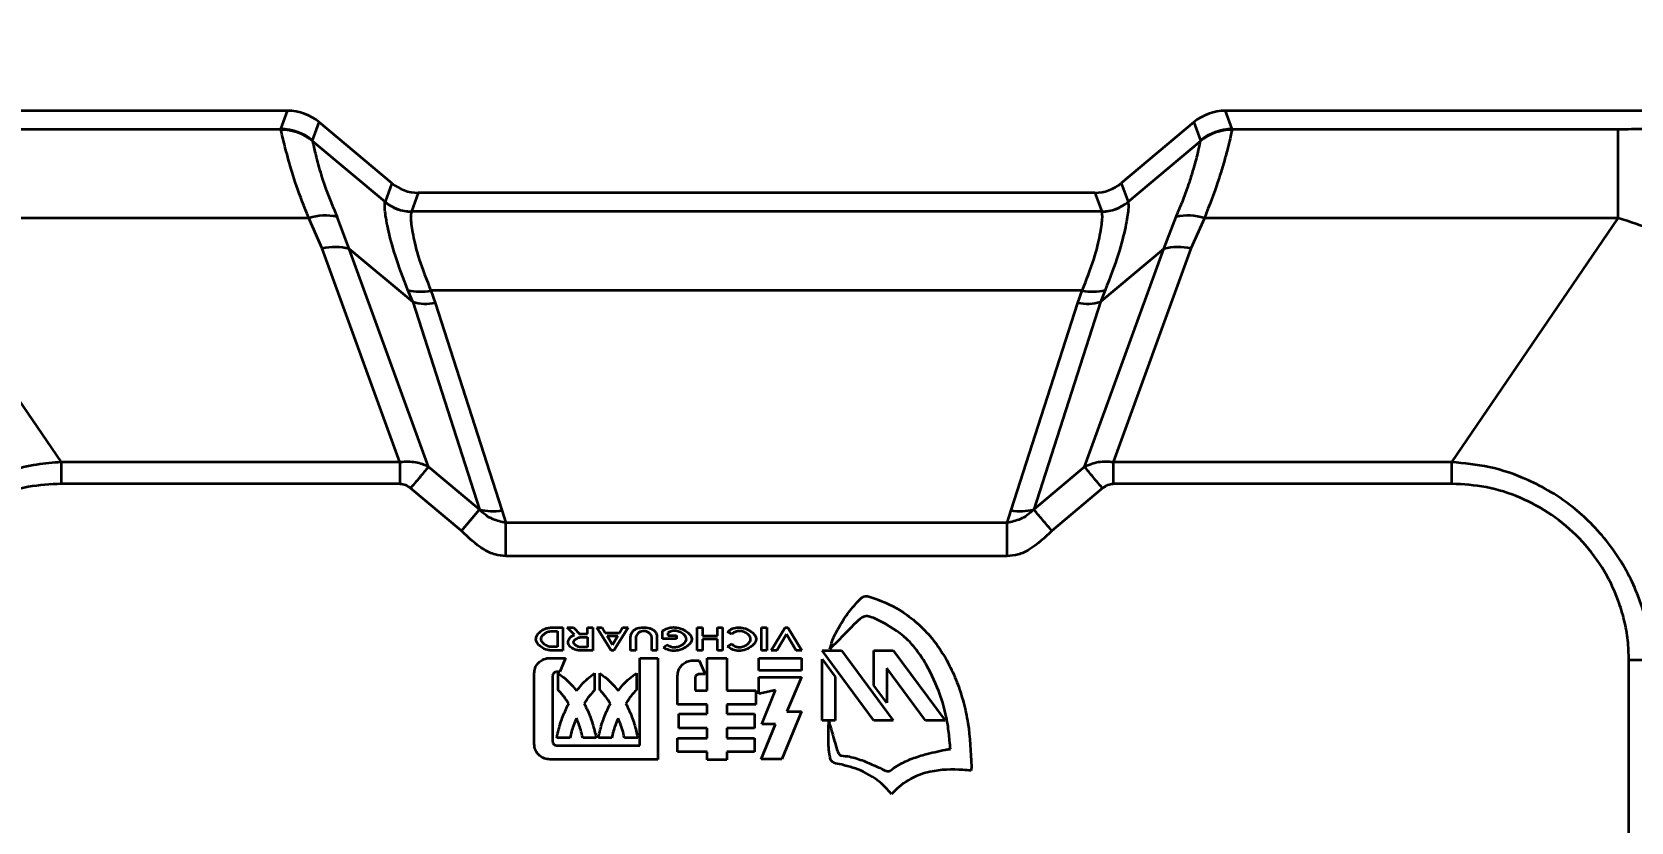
# Model space of a CAD drawing. Header units: millimetres. Extents: x 0 to 420, y 0 to 297.
# Drawn here: x 331.437 to 332.411, y 175.1 to 175.582 of the extents above; entities that cross this region are included whole.
import ezdxf

# ---------------------------------------------------------------- set-up
doc = ezdxf.new("R2010")
doc.units = ezdxf.units.MM
doc.layers.add('尺寸线层', color=150, linetype='Continuous')
doc.styles.add('SLDTEXTSTYLE2', font='TXT', dxfattribs={"width": 0.7})
doc.dimstyles.new('SLDDIMSTYLE0', dxfattribs={"dimtxt": 3.5, "dimasz": 3.302, "dimexe": 0, "dimexo": 0.0625, "dimgap": 0.875, "dimtad": 1, "dimdec": 1, "dimlfac": 100, "dimrnd": 1e-09, "dimzin": 12, "dimdsep": 46, "dimtxsty": 'SLDTEXTSTYLE2', "dimsah": 1, "dimcen": 0.09, "dimadec": 0, "dimazin": 3, "dimtfac": 1, "dimtdec": 3, "dimtofl": 0, "dimtmove": 0, "dimatfit": 3, "dimfxl": 0, "dimfrac": 2, "dimtolj": 1, "dimtzin": 12, "dimarcsym": 0})

# ---------------------------------------------------------------- blocks, each defined once
blk = doc.blocks.new('_D')
at = {"layer": '尺寸线层'}
for p, q in [((291.94307, 202.64124), (364.68758, 202.64124)), ((363.68758, 202.64124), (363.68758, 128.58016)), ((326.11667, 128.58016), (364.68758, 128.58016))]:
    blk.add_line(p, q, dxfattribs=at)
for points in [[(363.68758, 202.64124), (363.17958, 199.33924), (364.19558, 199.33924)], [(363.68758, 128.58016), (364.19558, 131.88216), (363.17958, 131.88216)]]:
    blk.add_solid(points, dxfattribs=at)
at = {"layer": '尺寸线层', "insert": (359.17585, 158.53763), "char_height": 3.5, "attachment_point": 1, "rotation": 90, "style": 'SLDTEXTSTYLE2'}
blk.add_mtext('7406.11', dxfattribs=at)
blk = doc.blocks.new('_D_7')
at = {"layer": '尺寸线层'}
for p, q in [((70.59704, 160.40224), (70.59704, 246.19224)), ((332.81559, 175.11669), (332.81559, 246.19224)), ((332.81559, 245.19224), (70.59704, 245.19224))]:
    blk.add_line(p, q, dxfattribs=at)
for points in [[(70.59704, 245.19224), (73.89904, 244.68424), (73.89904, 245.70024)], [(332.81559, 245.19224), (329.51359, 245.70024), (329.51359, 244.68424)]]:
    blk.add_solid(points, dxfattribs=at)
at = {"layer": '尺寸线层', "insert": (202.87576, 249.70398), "char_height": 3.5, "attachment_point": 1, "style": 'SLDTEXTSTYLE2'}
blk.add_mtext('26221.85', dxfattribs=at)

msp = doc.modelspace()

# ---------------------------------------------------------------- linework, layer by layer
at = {"color": 7, "linetype": 'Continuous', "lineweight": 35}
for p, q in [((331.5924, 175.53419), (331.31831, 175.53419)), ((331.58835, 175.52305), (331.5924, 175.53419)), ((331.6076, 175.51604), (331.61166, 175.52718)), ((331.65593, 175.49003), (331.61166, 175.52718)), ((332.14495, 175.52718), (332.10068, 175.49003)), ((332.14495, 175.52718), (332.14901, 175.51604)), ((332.16826, 175.52305), (332.16421, 175.53419)), ((332.43831, 175.53419), (332.16421, 175.53419)), ((331.35292, 175.52305), (331.58835, 175.52305)), ((331.58836, 175.52265), (331.58835, 175.52305)), ((332.16826, 175.52305), (332.16825, 175.52265)), ((332.16826, 175.52305), (332.40369, 175.52305)), ((332.40369, 175.46874), (332.40369, 175.52305)), ((331.60761, 175.51572), (331.6076, 175.51604)), ((331.65179, 175.47865), (331.60761, 175.51572)), ((332.149, 175.51572), (332.10482, 175.47865)), ((332.14901, 175.51604), (332.149, 175.51572)), ((331.65593, 175.49003), (331.65179, 175.47865)), ((332.10068, 175.49003), (332.10482, 175.47865)), ((331.65175, 175.47856), (331.65179, 175.47865)), ((331.67198, 175.48419), (331.66784, 175.47281)), ((332.08463, 175.48419), (331.67198, 175.48419)), ((332.08463, 175.48419), (332.08877, 175.47281)), ((332.10482, 175.47865), (332.10486, 175.47856)), ((331.45445, 175.31985), (331.35292, 175.46874)), ((331.60529, 175.46874), (331.35292, 175.46874)), ((331.61347, 175.45018), (331.60529, 175.46874)), ((331.62996, 175.45005), (331.62256, 175.46955)), ((331.66779, 175.47271), (331.66784, 175.47281)), ((332.08882, 175.47271), (331.66779, 175.47271)), ((332.08882, 175.47271), (332.08877, 175.47281)), ((332.12665, 175.45005), (332.13405, 175.46955)), ((332.15132, 175.46874), (332.14314, 175.45018)), ((332.40369, 175.46874), (332.15132, 175.46874)), ((332.30216, 175.31985), (332.40369, 175.46874)), ((331.66091, 175.31985), (331.61347, 175.45018)), ((331.67836, 175.31706), (331.62996, 175.45005)), ((331.62996, 175.45005), (331.66864, 175.41759)), ((332.07825, 175.31706), (332.12665, 175.45005)), ((332.12665, 175.45005), (332.08797, 175.41759)), ((332.14314, 175.45018), (332.0957, 175.31985)), ((331.66864, 175.41759), (331.66576, 175.42485)), ((331.67974, 175.42457), (331.68238, 175.41702)), ((332.07687, 175.42457), (331.67974, 175.42457)), ((332.07423, 175.41702), (332.07687, 175.42457)), ((332.09085, 175.42485), (332.08797, 175.41759)), ((331.66864, 175.41759), (331.70933, 175.29107)), ((331.68238, 175.41702), (331.72307, 175.2905)), ((332.03354, 175.2905), (332.07423, 175.41702)), ((332.08797, 175.41759), (332.04728, 175.29107)), ((331.45445, 175.30666), (331.45445, 175.31985)), ((331.66091, 175.31985), (331.45445, 175.31985)), ((331.70933, 175.29107), (331.67836, 175.31706)), ((332.07825, 175.31706), (332.04728, 175.29107)), ((332.30216, 175.31985), (332.0957, 175.31985)), ((332.0957, 175.31985), (332.0957, 175.30666)), ((332.30216, 175.30666), (332.30216, 175.31985)), ((331.66091, 175.30666), (331.45445, 175.30666)), ((331.69834, 175.27798), (331.66737, 175.30396)), ((332.08924, 175.30396), (332.05827, 175.27798)), ((332.30216, 175.30666), (332.0957, 175.30666)), ((331.69834, 175.27798), (331.70933, 175.29107)), ((331.72307, 175.2905), (331.72554, 175.2828)), ((332.03107, 175.2828), (332.03354, 175.2905)), ((331.72554, 175.26247), (331.72554, 175.2828)), ((332.03107, 175.2828), (331.72554, 175.2828)), ((332.03107, 175.26247), (332.03107, 175.2828)), ((332.03107, 175.26247), (331.72554, 175.26247)), ((331.75253, 175.2189), (331.76017, 175.2189)), ((331.75282, 175.21672), (331.75702, 175.21672)), ((331.75702, 175.21672), (331.75702, 175.20712)), ((331.76017, 175.2189), (331.76017, 175.20494)), ((331.76283, 175.2189), (331.76672, 175.2189)), ((331.7673, 175.21454), (331.76283, 175.2189)), ((331.76672, 175.2189), (331.7705, 175.21502)), ((331.77523, 175.2189), (331.77846, 175.2189)), ((331.77523, 175.21504), (331.77523, 175.2189)), ((331.77846, 175.2189), (331.77846, 175.20494)), ((331.78085, 175.2189), (331.78424, 175.2189)), ((331.7896, 175.20494), (331.78085, 175.2189)), ((331.78424, 175.2189), (331.78608, 175.21581)), ((331.78608, 175.21581), (331.7948, 175.21581)), ((331.8, 175.2189), (331.79125, 175.20494)), ((331.7948, 175.21581), (331.79658, 175.2189)), ((331.79658, 175.2189), (331.8, 175.2189)), ((331.82096, 175.21203), (331.82096, 175.21699)), ((331.82422, 175.21581), (331.82422, 175.21403)), ((331.84211, 175.2189), (331.84526, 175.2189)), ((331.84211, 175.20494), (331.84211, 175.2189)), ((331.84526, 175.2189), (331.84526, 175.21393)), ((331.85447, 175.2189), (331.85763, 175.2189)), ((331.85447, 175.21393), (331.85447, 175.2189)), ((331.85763, 175.2189), (331.85763, 175.20494)), ((331.86314, 175.21484), (331.86065, 175.21638)), ((331.88134, 175.20494), (331.88134, 175.2189)), ((331.88134, 175.2189), (331.8846, 175.2189)), ((331.8846, 175.2189), (331.8846, 175.20494)), ((331.88723, 175.20494), (331.89585, 175.2189)), ((331.89585, 175.2189), (331.89739, 175.2189)), ((331.89739, 175.2189), (331.90601, 175.20494)), ((331.75702, 175.20712), (331.75314, 175.20712)), ((331.77523, 175.207), (331.77097, 175.207)), ((331.77139, 175.21504), (331.77523, 175.21504)), ((331.77153, 175.21308), (331.77523, 175.21308)), ((331.77523, 175.21308), (331.77523, 175.207)), ((331.78721, 175.21383), (331.79364, 175.21383)), ((331.79044, 175.20837), (331.78721, 175.21383)), ((331.79364, 175.21383), (331.79044, 175.20837)), ((331.8015, 175.20494), (331.8015, 175.21329)), ((331.80465, 175.2127), (331.80465, 175.20494)), ((331.81444, 175.20494), (331.81444, 175.2127)), ((331.81759, 175.21329), (331.81759, 175.20494)), ((331.82942, 175.21203), (331.82096, 175.21203)), ((331.82164, 175.20682), (331.82367, 175.20848)), ((331.82422, 175.21403), (331.82942, 175.21403)), ((331.82942, 175.21403), (331.82942, 175.21203)), ((331.84526, 175.21393), (331.85447, 175.21393)), ((331.84526, 175.21187), (331.84526, 175.20494)), ((331.85447, 175.21187), (331.84526, 175.21187)), ((331.85447, 175.20494), (331.85447, 175.21187)), ((331.86065, 175.20747), (331.86314, 175.20902)), ((331.89663, 175.21486), (331.89075, 175.20494)), ((331.90249, 175.20494), (331.89663, 175.21486)), ((331.75222, 175.20038), (331.76191, 175.20038)), ((331.76017, 175.20494), (331.75314, 175.20494)), ((331.76191, 175.20038), (331.7584, 175.19189)), ((331.77846, 175.20494), (331.77047, 175.20494)), ((331.79125, 175.20494), (331.7896, 175.20494)), ((331.80465, 175.20494), (331.8015, 175.20494)), ((331.8071, 175.20038), (331.81816, 175.20038)), ((331.8071, 175.14705), (331.8071, 175.20038)), ((331.81759, 175.20494), (331.81444, 175.20494)), ((331.81816, 175.20038), (331.81816, 175.13856)), ((331.83951, 175.19892), (331.84328, 175.19892)), ((331.84526, 175.20494), (331.84211, 175.20494)), ((331.84328, 175.19892), (331.84697, 175.19052)), ((331.84817, 175.20038), (331.86009, 175.20038)), ((331.84817, 175.18051), (331.84817, 175.20038)), ((331.85763, 175.20494), (331.85447, 175.20494)), ((331.86009, 175.20038), (331.86009, 175.18051)), ((331.87973, 175.19274), (331.87973, 175.20037)), ((331.87973, 175.20037), (331.90571, 175.20037)), ((331.8846, 175.20494), (331.88134, 175.20494)), ((331.89075, 175.20494), (331.88723, 175.20494)), ((331.90601, 175.20494), (331.90249, 175.20494)), ((331.90571, 175.20037), (331.90571, 175.19274)), ((331.91826, 175.20491), (331.9301, 175.20491)), ((331.94983, 175.16234), (331.91826, 175.20491)), ((331.91826, 175.16234), (331.91826, 175.19959)), ((331.91826, 175.19959), (331.92615, 175.18895)), ((331.9301, 175.20491), (331.96167, 175.16234)), ((331.94983, 175.20491), (331.96167, 175.20491)), ((331.94983, 175.18362), (331.94983, 175.20491)), ((331.96167, 175.20491), (331.99324, 175.16234)), ((332.41019, 175.19921), (332.42413, 175.19921)), ((332.41019, 174.9867), (332.41019, 175.19921)), ((331.74279, 175.14799), (331.74279, 175.19104)), ((331.75385, 175.18924), (331.75385, 175.14971)), ((331.7584, 175.19189), (331.7566, 175.19189)), ((331.75737, 175.18083), (331.75737, 175.19104)), ((331.77958, 175.19104), (331.77958, 175.18083)), ((331.78283, 175.18083), (331.78283, 175.19104)), ((331.80504, 175.19104), (331.80504, 175.18083)), ((331.83016, 175.17211), (331.83016, 175.18958)), ((331.84088, 175.18812), (331.84088, 175.18051)), ((331.84697, 175.19052), (331.84354, 175.19052)), ((331.87972, 175.18865), (331.9057, 175.18865)), ((331.87972, 175.17846), (331.87972, 175.18865)), ((331.90571, 175.19274), (331.87973, 175.19274)), ((331.9057, 175.18865), (331.89687, 175.1678)), ((331.92615, 175.18895), (331.92615, 175.16234)), ((331.9814, 175.16234), (331.95772, 175.19427)), ((331.95772, 175.19427), (331.95772, 175.17298)), ((331.84088, 175.18051), (331.84817, 175.18051)), ((331.86009, 175.18051), (331.87784, 175.18051)), ((331.87784, 175.18051), (331.87784, 175.17211)), ((331.88993, 175.18085), (331.87972, 175.17846)), ((331.88144, 175.16), (331.88993, 175.18085)), ((331.95772, 175.17298), (331.94983, 175.18362)), ((331.84817, 175.17211), (331.83016, 175.17211)), ((331.84817, 175.16635), (331.84817, 175.17211)), ((331.86009, 175.17211), (331.86009, 175.16635)), ((331.87784, 175.17211), (331.86009, 175.17211)), ((331.9057, 175.1678), (331.8937, 175.13873)), ((331.89687, 175.1678), (331.9057, 175.1678)), ((331.83102, 175.16635), (331.84817, 175.16635)), ((331.83102, 175.15761), (331.83102, 175.16635)), ((331.84817, 175.15761), (331.83102, 175.15761)), ((331.84817, 175.15151), (331.84817, 175.15761)), ((331.86009, 175.16635), (331.87698, 175.16635)), ((331.86009, 175.15761), (331.86009, 175.15151)), ((331.87698, 175.15761), (331.86009, 175.15761)), ((331.87698, 175.16635), (331.87698, 175.15761)), ((331.88109, 175.13873), (331.88993, 175.16)), ((331.88993, 175.16), (331.88144, 175.16)), ((331.92615, 175.16234), (331.91826, 175.16234)), ((331.96167, 175.16234), (331.94983, 175.16234)), ((331.99324, 175.16234), (331.9814, 175.16234)), ((331.76466, 175.15177), (331.75651, 175.15177)), ((331.7566, 175.14705), (331.8071, 175.14705)), ((331.78052, 175.15177), (331.77229, 175.15177)), ((331.79012, 175.15177), (331.78189, 175.15177)), ((331.8059, 175.15177), (331.79775, 175.15177)), ((331.83016, 175.15151), (331.84817, 175.15151)), ((331.83016, 175.14311), (331.83016, 175.15151)), ((331.86009, 175.15151), (331.87706, 175.15151)), ((331.87706, 175.15151), (331.87706, 175.14311)), ((331.81816, 175.13856), (331.75222, 175.13856)), ((331.84817, 175.14311), (331.83016, 175.14311)), ((331.84817, 175.13822), (331.84817, 175.14311)), ((331.86009, 175.13822), (331.84817, 175.13822)), ((331.86009, 175.14311), (331.86009, 175.13822)), ((331.87706, 175.14311), (331.86009, 175.14311)), ((331.8937, 175.13873), (331.88109, 175.13873))]:
    msp.add_line(p, q, dxfattribs=at)
for centre, radius, start, end in [((331.58832, 175.493), 0.03004, 50.05864, 89.94136), ((331.58843, 175.49265), 0.03, 50.25006, 90.14099), ((332.16818, 175.49265), 0.03, 89.85901, 129.74994), ((332.16829, 175.493), 0.03004, 90.05864, 129.94136), ((331.66783, 175.49775), 0.02504, 230.03569, 269.90674), ((331.66786, 175.49784), 0.02504, 230.05864, 269.94136), ((332.08875, 175.49784), 0.02504, 270.05864, 309.94136), ((332.08878, 175.49775), 0.02504, 270.09326, 309.96431), ((331.61541, 175.4373), 0.03303, 77.49811, 107.84278), ((332.1412, 175.4373), 0.03303, 72.15722, 102.50189), ((331.62144, 175.41474), 0.03632, 76.42985, 102.66321), ((332.13517, 175.41474), 0.03632, 77.33678, 103.57014), ((331.67333, 175.45309), 0.02923, 254.99384, 282.66448), ((332.08328, 175.45309), 0.02923, 257.33552, 285.00616), ((331.67673, 175.44665), 0.03016, 254.4497, 280.79661), ((332.07988, 175.44665), 0.03016, 259.20339, 285.55031), ((331.71742, 175.32013), 0.03017, 254.44976, 280.79653), ((332.03919, 175.32013), 0.03016, 259.20334, 285.55039)]:
    msp.add_arc(centre, radius, start, end, dxfattribs=at)
for centre, major_axis, start_param, end_param in [((331.59237, 175.50415), (0.01028, 0.02823), 5.934618, 6.631752), ((332.16424, 175.50415), (0.01028, -0.02823), 2.793026, 3.49016), ((331.672, 175.50922), (0.00856, 0.02353), 2.793026, 3.49016), ((332.08461, 175.50922), (0.00856, -0.02353), 5.934618, 6.631752)]:
    msp.add_ellipse(centre, major_axis=major_axis, ratio=0.998448, start_param=start_param, end_param=end_param, dxfattribs=at)
for points, knots in [([(331.60529, 175.46874), (331.60262, 175.47556), (331.59735, 175.48903), (331.59261, 175.50518), (331.58941, 175.51775), (331.58872, 175.52098), (331.58836, 175.52265)], [0, 0, 0, 0, 0.238868, 0.471709, 0.726257, 1, 1, 1, 1]), ([(332.16825, 175.52265), (332.16807, 175.5218), (332.1677, 175.52012), (332.16639, 175.51454), (332.16458, 175.50749), (332.16226, 175.49935), (332.15859, 175.48741), (332.15426, 175.47629), (332.15132, 175.46874)], [0, 0, 0, 0, 0.166395, 0.326802, 0.479925, 0.610174, 0.735331, 1, 1, 1, 1]), ([(332.40369, 175.52305), (332.4064, 175.52306), (332.41311, 175.52309), (332.42476, 175.52325), (332.4334, 175.52343), (332.43831, 175.52353)], [0, 0, 0, 0, 0.2265988, 0.561025, 1, 1, 1, 1]), ([(331.60761, 175.51572), (331.6079, 175.51428), (331.60846, 175.51152), (331.61114, 175.50073), (331.61524, 175.48692), (331.62012, 175.47535), (331.62256, 175.46955)], [0, 0, 0, 0, 0.27715, 0.53382, 0.766156, 1, 1, 1, 1]), ([(332.13405, 175.46955), (332.13547, 175.4728), (332.13834, 175.47937), (332.14148, 175.48804), (332.14397, 175.49575), (332.14635, 175.50409), (332.14827, 175.5121), (332.14875, 175.5145), (332.149, 175.51572)], [0, 0, 0, 0, 0.128995, 0.260465, 0.386664, 0.51504, 0.752772, 1, 1, 1, 1]), ([(331.66576, 175.42485), (331.66296, 175.43208), (331.65739, 175.44646), (331.6533, 175.46318), (331.65131, 175.47498), (331.65161, 175.47738), (331.65175, 175.47856)], [0, 0, 0, 0, 0.247618, 0.49308, 0.751102, 1, 1, 1, 1]), ([(332.10486, 175.47856), (332.10501, 175.4774), (332.10531, 175.47511), (332.10343, 175.46379), (332.09952, 175.44737), (332.09376, 175.43242), (332.09085, 175.42485)], [0, 0, 0, 0, 0.247443, 0.48656, 0.74027, 1, 1, 1, 1]), ([(331.66779, 175.47271), (331.66757, 175.47157), (331.66715, 175.4694), (331.66864, 175.45892), (331.67192, 175.44431), (331.67713, 175.43115), (331.67974, 175.42457)], [0, 0, 0, 0, 0.262701, 0.501004, 0.750686, 1, 1, 1, 1]), ([(332.07687, 175.42457), (332.07948, 175.43115), (332.08469, 175.44432), (332.08797, 175.45892), (332.08946, 175.4694), (332.08904, 175.47157), (332.08882, 175.47271)], [0, 0, 0, 0, 0.249344, 0.499045, 0.737295, 1, 1, 1, 1]), ([(332.49142, 175.43866), (332.47639, 175.44398), (332.44715, 175.45432), (332.4179, 175.46402), (332.40369, 175.46874)], [0, 0, 0, 0, 0.513929, 1, 1, 1, 1]), ([(331.45445, 175.31985), (331.4494, 175.31945), (331.43898, 175.31864), (331.42384, 175.31507), (331.40615, 175.30866), (331.38678, 175.29794), (331.36988, 175.28356), (331.3578, 175.26935), (331.34956, 175.25698), (331.34148, 175.24109), (331.33484, 175.22183), (331.33324, 175.20651), (331.33248, 175.19921)], [0, 0, 0, 0, 0.080728, 0.166845, 0.247263, 0.380655, 0.517772, 0.598864, 0.677745, 0.754478, 0.883127, 1, 1, 1, 1]), ([(331.67836, 175.31706), (331.67583, 175.3181), (331.67039, 175.32032), (331.66421, 175.32001), (331.66091, 175.31985)], [0, 0, 0, 0, 0.4664929, 1, 1, 1, 1]), ([(331.66091, 175.31985), (331.66091, 175.31785), (331.66091, 175.3139), (331.66091, 175.30905), (331.66091, 175.30666)], [0, 0, 0, 0, 0.506963, 1, 1, 1, 1]), ([(331.67836, 175.31706), (331.67774, 175.31631), (331.67646, 175.31479), (331.67374, 175.31155), (331.67065, 175.30787), (331.66845, 175.30525), (331.66737, 175.30396)], [0, 0, 0, 0, 0.245847, 0.499999, 0.754151, 1, 1, 1, 1]), ([(332.0957, 175.31985), (332.09269, 175.32002), (332.08651, 175.32037), (332.08105, 175.31818), (332.07825, 175.31706)], [0, 0, 0, 0, 0.487848, 1, 1, 1, 1]), ([(332.08924, 175.30396), (332.08816, 175.30525), (332.08596, 175.30787), (332.08287, 175.31155), (332.08015, 175.31479), (332.07887, 175.31631), (332.07825, 175.31706)], [0, 0, 0, 0, 0.245849, 0.500001, 0.754152, 1, 1, 1, 1]), ([(332.42413, 175.19921), (332.42347, 175.20582), (332.4221, 175.21963), (332.41634, 175.23791), (332.40857, 175.25448), (332.39956, 175.26851), (332.38886, 175.28104), (332.37669, 175.29223), (332.36341, 175.30156), (332.34605, 175.31059), (332.32576, 175.31759), (332.30979, 175.31912), (332.30216, 175.31985)], [0, 0, 0, 0, 0.105818, 0.221247, 0.303726, 0.397637, 0.486458, 0.56599, 0.660847, 0.744444, 0.877991, 1, 1, 1, 1]), ([(331.45445, 175.30666), (331.44766, 175.30628), (331.43378, 175.30551), (331.41304, 175.29901), (331.39655, 175.29018), (331.38435, 175.28083), (331.37365, 175.27068), (331.36297, 175.25703), (331.35393, 175.23945), (331.34772, 175.22028), (331.34687, 175.20658), (331.34642, 175.19921)], [0, 0, 0, 0, 0.120461, 0.246403, 0.382818, 0.450919, 0.519058, 0.644752, 0.756806, 0.869265, 1, 1, 1, 1]), ([(331.66091, 175.30666), (331.66146, 175.30663), (331.6626, 175.30655), (331.66488, 175.30578), (331.66637, 175.30469), (331.66737, 175.30396)], [0, 0, 0, 0, 0.2320615, 0.4784527, 1, 1, 1, 1]), ([(332.08924, 175.30396), (332.09025, 175.3047), (332.09173, 175.30578), (332.09401, 175.30655), (332.09515, 175.30662), (332.0957, 175.30666)], [0, 0, 0, 0, 0.5217825, 0.7693247, 1, 1, 1, 1]), ([(332.41019, 175.19921), (332.41005, 175.20319), (332.40977, 175.21128), (332.40757, 175.22345), (332.40298, 175.23862), (332.39448, 175.25603), (332.38056, 175.27372), (332.36363, 175.28817), (332.34429, 175.2987), (332.32357, 175.3054), (332.30921, 175.30625), (332.30216, 175.30666)], [0, 0, 0, 0, 0.0707221, 0.1437575, 0.2191301, 0.3521505, 0.4853584, 0.6168189, 0.745052, 0.8748722, 1, 1, 1, 1]), ([(331.72554, 175.2828), (331.7228, 175.28342), (331.71852, 175.28437), (331.71302, 175.28744), (331.71062, 175.2898), (331.70933, 175.29107)], [0, 0, 0, 0, 0.452149, 0.705537, 1, 1, 1, 1]), ([(332.04728, 175.29107), (332.04599, 175.2898), (332.04359, 175.28744), (332.03809, 175.28437), (332.03381, 175.28342), (332.03107, 175.2828)], [0, 0, 0, 0, 0.294463, 0.547852, 1, 1, 1, 1]), ([(332.05827, 175.27798), (332.05719, 175.27926), (332.05499, 175.28188), (332.0519, 175.28557), (332.04919, 175.2888), (332.04791, 175.29033), (332.04728, 175.29107)], [0, 0, 0, 0, 0.245848, 0.5, 0.754152, 1, 1, 1, 1]), ([(331.72554, 175.26247), (331.7233, 175.26268), (331.7186, 175.26312), (331.7088, 175.26789), (331.70268, 175.27379), (331.69834, 175.27798)], [0, 0, 0, 0, 0.209288, 0.438923, 1, 1, 1, 1]), ([(332.05827, 175.27798), (332.05395, 175.27381), (332.04784, 175.26792), (332.03806, 175.26313), (332.03333, 175.26268), (332.03107, 175.26247)], [0, 0, 0, 0, 0.558619, 0.78934, 1, 1, 1, 1]), ([(331.92308, 175.20587), (331.9235, 175.20749), (331.92477, 175.21235), (331.92882, 175.21987), (331.93438, 175.22861), (331.93911, 175.23377), (331.9415, 175.23638)], [0, 0, 0, 0, 0.138868, 0.417722, 0.706333, 1, 1, 1, 1]), ([(331.9415, 175.23638), (331.94201, 175.23685), (331.94288, 175.23765), (331.94448, 175.23818), (331.94596, 175.23813), (331.94691, 175.23786), (331.94739, 175.23772)], [0, 0, 0, 0, 0.319453, 0.543111, 0.766311, 1, 1, 1, 1]), ([(331.94739, 175.23772), (331.94897, 175.23719), (331.95691, 175.23451), (331.97215, 175.22661), (331.98618, 175.21236), (331.99527, 175.19769), (332.00067, 175.18584), (332.00463, 175.17345), (332.00837, 175.15627), (332.00894, 175.14305), (332.00932, 175.13416)], [0, 0, 0, 0, 0.03865, 0.194338, 0.392706, 0.493149, 0.593544, 0.693896, 0.794211, 1, 1, 1, 1]), ([(331.99187, 175.17302), (331.99133, 175.1746), (331.98863, 175.1825), (331.98394, 175.19329), (331.97672, 175.20455), (331.96768, 175.21507), (331.95737, 175.22115), (331.94901, 175.22509), (331.94639, 175.22595), (331.9443, 175.22587), (331.94129, 175.22445), (331.93434, 175.21745), (331.92797, 175.2109), (331.92308, 175.20587)], [0, 0, 0, 0, 0.048169, 0.241379, 0.33788, 0.433916, 0.639701, 0.675797, 0.701807, 0.718369, 0.734888, 0.796355, 1, 1, 1, 1]), ([(331.75314, 175.20494), (331.75229, 175.20503), (331.75006, 175.20528), (331.74723, 175.20678), (331.74509, 175.20868), (331.74408, 175.21032), (331.74373, 175.21176), (331.74395, 175.21325), (331.74492, 175.21506), (331.74702, 175.21705), (331.74973, 175.21858), (331.75178, 175.21881), (331.75253, 175.2189)], [0, 0, 0, 0, 0.103068, 0.272975, 0.380129, 0.450745, 0.504132, 0.557726, 0.630958, 0.750137, 0.907593, 1, 1, 1, 1]), ([(331.75314, 175.20712), (331.75255, 175.20719), (331.75107, 175.20737), (331.74919, 175.20843), (331.7478, 175.20975), (331.74715, 175.21091), (331.74696, 175.21193), (331.74716, 175.21301), (331.74791, 175.2143), (331.74934, 175.21559), (331.75109, 175.21653), (331.75233, 175.21667), (331.75282, 175.21672)], [0, 0, 0, 0, 0.107522, 0.269023, 0.38047, 0.452163, 0.50862, 0.565188, 0.646662, 0.775363, 0.910485, 1, 1, 1, 1]), ([(331.8015, 175.21329), (331.80154, 175.21372), (331.80164, 175.21476), (331.80245, 175.21629), (331.8038, 175.2177), (331.80601, 175.21879), (331.80918, 175.21913), (331.81241, 175.21898), (331.81507, 175.2179), (331.81659, 175.2164), (331.81746, 175.21478), (331.81756, 175.2137), (331.81759, 175.21329)], [0, 0, 0, 0, 0.057396, 0.142461, 0.228893, 0.320305, 0.471061, 0.658867, 0.756094, 0.853964, 0.944424, 1, 1, 1, 1]), ([(331.81444, 175.2127), (331.8144, 175.21305), (331.81431, 175.21384), (331.81358, 175.21503), (331.81237, 175.21609), (331.81071, 175.21682), (331.80894, 175.21692), (331.80726, 175.21638), (331.80592, 175.21546), (331.80503, 175.21432), (331.80468, 175.21336), (331.80466, 175.21285), (331.80465, 175.2127)], [0, 0, 0, 0, 0.075155, 0.16832, 0.291124, 0.415852, 0.54785, 0.661465, 0.788026, 0.890381, 0.967538, 1, 1, 1, 1]), ([(331.82096, 175.21699), (331.82248, 175.21778), (331.82518, 175.21916), (331.82996, 175.21916), (331.83387, 175.21774), (331.83673, 175.21582), (331.83818, 175.21414), (331.83879, 175.21283), (331.8389, 175.21162), (331.83854, 175.21032), (331.83739, 175.20863), (331.83471, 175.20652), (331.83097, 175.20494), (331.82677, 175.2046), (331.82374, 175.20549), (331.82218, 175.20648), (331.82164, 175.20682)], [0, 0, 0, 0, 0.120432, 0.213162, 0.331684, 0.413005, 0.455865, 0.488872, 0.514902, 0.540892, 0.583063, 0.658706, 0.781016, 0.867724, 0.954736, 1, 1, 1, 1]), ([(331.82367, 175.20848), (331.82439, 175.20805), (331.82583, 175.2072), (331.82834, 175.20685), (331.83087, 175.20735), (331.83298, 175.20837), (331.83449, 175.2096), (331.83526, 175.21067), (331.83558, 175.21166), (331.8355, 175.21262), (331.83496, 175.21376), (331.83358, 175.2152), (331.83138, 175.21645), (331.82863, 175.21715), (331.82617, 175.21677), (331.8248, 175.21609), (331.82422, 175.21581)], [0, 0, 0, 0, 0.08987, 0.176538, 0.263027, 0.362446, 0.423179, 0.470099, 0.500982, 0.532068, 0.57022, 0.633522, 0.742023, 0.836258, 0.931198, 1, 1, 1, 1]), ([(331.86065, 175.21638), (331.86162, 175.21711), (331.86355, 175.21856), (331.86707, 175.21926), (331.87096, 175.2187), (331.87423, 175.2172), (331.87659, 175.21523), (331.87767, 175.2137), (331.8781, 175.21228), (331.87797, 175.21091), (331.87717, 175.2093), (331.87517, 175.20727), (331.87179, 175.2054), (331.86771, 175.2045), (331.864, 175.2052), (331.86184, 175.20643), (331.86083, 175.20731), (331.86065, 175.20747)], [0, 0, 0, 0, 0.08519, 0.168963, 0.246186, 0.360946, 0.418211, 0.462463, 0.491745, 0.521214, 0.557381, 0.617071, 0.720017, 0.827682, 0.905205, 0.982624, 1, 1, 1, 1]), ([(331.86314, 175.20902), (331.86373, 175.20852), (331.86489, 175.20753), (331.8671, 175.20693), (331.86958, 175.20712), (331.87186, 175.20807), (331.87355, 175.2094), (331.8744, 175.21059), (331.87474, 175.2116), (331.87467, 175.21262), (331.8741, 175.21379), (331.87275, 175.21518), (331.87051, 175.21643), (331.86785, 175.21699), (331.86545, 175.2165), (331.86399, 175.21565), (331.86331, 175.215), (331.86314, 175.21484)], [0, 0, 0, 0, 0.079836, 0.158698, 0.232948, 0.337554, 0.41275, 0.456024, 0.489191, 0.522624, 0.56103, 0.622793, 0.723203, 0.826712, 0.901133, 0.975506, 1, 1, 1, 1]), ([(331.77047, 175.20494), (331.7697, 175.20503), (331.76785, 175.20524), (331.76568, 175.20636), (331.7642, 175.20772), (331.76353, 175.20881), (331.76332, 175.20988), (331.76352, 175.21104), (331.76425, 175.21243), (331.76553, 175.21379), (331.76675, 175.21431), (331.7673, 175.21454)], [0, 0, 0, 0, 0.147974, 0.353463, 0.450206, 0.530143, 0.591907, 0.65363, 0.750939, 0.887099, 1, 1, 1, 1]), ([(331.77097, 175.207), (331.77057, 175.20705), (331.76984, 175.20713), (331.76901, 175.20749), (331.76845, 175.20781), (331.76805, 175.20808), (331.76767, 175.20839), (331.76725, 175.20882), (331.76691, 175.20932), (331.76677, 175.20983), (331.76677, 175.21017), (331.76684, 175.21053), (331.76702, 175.21088), (331.76734, 175.21129), (331.76764, 175.21158), (331.76797, 175.21184), (331.76831, 175.21207), (331.76867, 175.21228), (331.76904, 175.21246), (331.76942, 175.21263), (331.76981, 175.21277), (331.77021, 175.21289), (331.77058, 175.21298), (331.77101, 175.21306), (331.77135, 175.21307), (331.77153, 175.21308)], [0, 0, 0, 0, 0.104931, 0.188559, 0.230252, 0.271948, 0.313654, 0.355384, 0.425825, 0.468883, 0.490273, 0.510955, 0.563746, 0.591003, 0.644663, 0.671402, 0.698138, 0.751654, 0.778385, 0.805115, 0.858613, 0.885344, 0.912077, 0.955815, 1, 1, 1, 1]), ([(331.7705, 175.21502), (331.77057, 175.21502), (331.77073, 175.21503), (331.77102, 175.21504), (331.77124, 175.21504), (331.77139, 175.21504)], [0, 0, 0, 0, 0.253407, 0.506797, 1, 1, 1, 1]), ([(331.74279, 175.19104), (331.74289, 175.1921), (331.7431, 175.19424), (331.74475, 175.19702), (331.74714, 175.19912), (331.74977, 175.20023), (331.75154, 175.20034), (331.75222, 175.20038)], [0, 0, 0, 0, 0.217033, 0.432668, 0.640579, 0.859649, 1, 1, 1, 1]), ([(331.83016, 175.18958), (331.83026, 175.19065), (331.83047, 175.19278), (331.83212, 175.19556), (331.83451, 175.19766), (331.83711, 175.19877), (331.83885, 175.19888), (331.83951, 175.19892)], [0, 0, 0, 0, 0.218278, 0.435149, 0.644163, 0.864466, 1, 1, 1, 1]), ([(331.7566, 175.19189), (331.75626, 175.19186), (331.7556, 175.19179), (331.75473, 175.1913), (331.75416, 175.19057), (331.75389, 175.18985), (331.75386, 175.18941), (331.75385, 175.18924)], [0, 0, 0, 0, 0.23459, 0.46963, 0.6837, 0.878789, 1, 1, 1, 1]), ([(331.75737, 175.19104), (331.75872, 175.19006), (331.76149, 175.18806), (331.76524, 175.18445), (331.76742, 175.1817), (331.76852, 175.18032)], [0, 0, 0, 0, 0.322508, 0.65906, 1, 1, 1, 1]), ([(331.76852, 175.18032), (331.76955, 175.18163), (331.77165, 175.1843), (331.77533, 175.18795), (331.77815, 175.19), (331.77958, 175.19104)], [0, 0, 0, 0, 0.323586, 0.659323, 1, 1, 1, 1]), ([(331.78283, 175.19104), (331.78419, 175.19006), (331.78695, 175.18806), (331.79065, 175.18443), (331.79281, 175.1817), (331.79389, 175.18032)], [0, 0, 0, 0, 0.323845, 0.659773, 1, 1, 1, 1]), ([(331.79389, 175.18032), (331.79493, 175.18163), (331.79703, 175.18431), (331.80073, 175.18797), (331.8036, 175.19001), (331.80504, 175.19104)], [0, 0, 0, 0, 0.322168, 0.658364, 1, 1, 1, 1]), ([(331.84354, 175.19052), (331.84317, 175.19049), (331.84256, 175.19045), (331.84176, 175.19006), (331.84123, 175.18948), (331.84093, 175.1888), (331.8409, 175.18832), (331.84088, 175.18812)], [0, 0, 0, 0, 0.2727578, 0.4578419, 0.6443533, 0.8508999, 1, 1, 1, 1]), ([(331.7638, 175.17269), (331.76286, 175.17406), (331.76142, 175.17618), (331.75923, 175.17888), (331.75799, 175.18018), (331.75737, 175.18083)], [0, 0, 0, 0, 0.481223, 0.740091, 1, 1, 1, 1]), ([(331.77958, 175.18083), (331.77846, 175.17959), (331.77674, 175.1777), (331.77468, 175.17493), (331.77371, 175.17343), (331.77323, 175.17269)], [0, 0, 0, 0, 0.484106, 0.741689, 1, 1, 1, 1]), ([(331.78918, 175.17269), (331.78825, 175.17408), (331.78683, 175.17621), (331.78465, 175.17887), (331.78344, 175.18018), (331.78283, 175.18083)], [0, 0, 0, 0, 0.48414, 0.741719, 1, 1, 1, 1]), ([(331.80504, 175.18083), (331.80391, 175.1796), (331.80216, 175.17772), (331.80012, 175.17492), (331.79911, 175.17343), (331.79861, 175.17269)], [0, 0, 0, 0, 0.482099, 0.740834, 1, 1, 1, 1]), ([(331.75651, 175.15177), (331.75686, 175.1534), (331.75779, 175.15782), (331.76013, 175.16488), (331.76257, 175.17007), (331.7638, 175.17269)], [0, 0, 0, 0, 0.22528, 0.610558, 1, 1, 1, 1]), ([(331.77323, 175.17269), (331.77395, 175.17118), (331.7759, 175.16711), (331.77859, 175.16018), (331.77987, 175.15458), (331.78052, 175.15177)], [0, 0, 0, 0, 0.225097, 0.610128, 1, 1, 1, 1]), ([(331.78189, 175.15177), (331.78224, 175.1534), (331.78317, 175.15782), (331.78551, 175.16488), (331.78795, 175.17007), (331.78918, 175.17269)], [0, 0, 0, 0, 0.225279, 0.610555, 1, 1, 1, 1]), ([(331.79861, 175.17269), (331.79933, 175.17118), (331.80128, 175.16711), (331.80397, 175.16018), (331.80525, 175.15458), (331.8059, 175.15177)], [0, 0, 0, 0, 0.225098, 0.610129, 1, 1, 1, 1]), ([(331.99647, 175.14482), (331.99633, 175.14648), (331.9959, 175.15147), (331.99513, 175.1587), (331.99365, 175.16644), (331.99247, 175.17083), (331.99187, 175.17302)], [0, 0, 0, 0, 0.174669, 0.524102, 0.761562, 1, 1, 1, 1]), ([(331.76852, 175.16377), (331.76788, 175.16223), (331.76675, 175.15952), (331.76542, 175.15551), (331.76491, 175.15302), (331.76466, 175.15177)], [0, 0, 0, 0, 0.3958448, 0.6967928, 1, 1, 1, 1]), ([(331.77229, 175.15177), (331.77194, 175.1534), (331.77133, 175.15628), (331.76989, 175.16023), (331.76897, 175.16259), (331.76852, 175.16377)], [0, 0, 0, 0, 0.397481, 0.698479, 1, 1, 1, 1]), ([(331.79389, 175.16377), (331.79329, 175.16222), (331.79222, 175.15949), (331.79087, 175.1555), (331.79037, 175.15301), (331.79012, 175.15177)], [0, 0, 0, 0, 0.396668, 0.697235, 1, 1, 1, 1]), ([(331.79775, 175.15177), (331.79739, 175.1534), (331.79675, 175.15627), (331.79526, 175.16022), (331.79435, 175.16259), (331.79389, 175.16377)], [0, 0, 0, 0, 0.397021, 0.698347, 1, 1, 1, 1]), ([(331.93022, 175.13536), (331.92854, 175.13558), (331.92648, 175.13586), (331.92432, 175.1371), (331.92339, 175.13843), (331.92235, 175.1431), (331.92196, 175.15107), (331.92223, 175.15825), (331.92237, 175.1619)], [0, 0, 0, 0, 0.160025, 0.1969977, 0.234195, 0.3116862, 0.6494763, 1, 1, 1, 1]), ([(331.92237, 175.1619), (331.92283, 175.1603), (331.92375, 175.15709), (331.92542, 175.15093), (331.92678, 175.14642), (331.92765, 175.14349)], [0, 0, 0, 0, 0.261065, 0.522123, 1, 1, 1, 1]), ([(331.75222, 175.13856), (331.75113, 175.13867), (331.74895, 175.13888), (331.7461, 175.14056), (331.744, 175.14298), (331.74294, 175.1456), (331.74283, 175.14732), (331.74279, 175.14799)], [0, 0, 0, 0, 0.220827, 0.440436, 0.651052, 0.864309, 1, 1, 1, 1]), ([(331.75385, 175.14971), (331.75389, 175.1494), (331.75395, 175.14879), (331.75441, 175.14797), (331.7551, 175.1474), (331.75586, 175.1471), (331.75636, 175.14707), (331.7566, 175.14705)], [0, 0, 0, 0, 0.215909, 0.431679, 0.642748, 0.836136, 1, 1, 1, 1]), ([(331.92765, 175.14349), (331.92786, 175.14304), (331.92823, 175.14221), (331.92894, 175.14141), (331.92951, 175.14098), (331.92981, 175.14091), (331.92994, 175.14088)], [0, 0, 0, 0, 0.414045, 0.74912, 0.885678, 1, 1, 1, 1]), ([(331.92994, 175.14088), (331.9316, 175.1407), (331.93632, 175.14018), (331.94535, 175.13719), (331.95235, 175.13382), (331.95658, 175.13179)], [0, 0, 0, 0, 0.177002, 0.501951, 1, 1, 1, 1]), ([(331.9597, 175.13164), (331.96106, 175.13262), (331.96489, 175.13539), (331.97196, 175.13878), (331.98191, 175.14201), (331.98914, 175.14352), (331.99338, 175.14441)], [0, 0, 0, 0, 0.137822, 0.3904798, 0.6426409, 1, 1, 1, 1]), ([(331.99338, 175.14441), (331.99379, 175.14449), (331.9945, 175.14463), (331.99553, 175.14477), (331.99616, 175.1448), (331.99647, 175.14482)], [0, 0, 0, 0, 0.400257, 0.699592, 1, 1, 1, 1]), ([(331.96067, 175.11732), (331.95958, 175.11858), (331.95476, 175.12412), (331.94476, 175.13144), (331.93474, 175.13414), (331.93022, 175.13536)], [0, 0, 0, 0, 0.138986, 0.611917, 1, 1, 1, 1]), ([(331.95658, 175.13179), (331.95706, 175.13162), (331.9578, 175.13137), (331.95875, 175.13134), (331.95933, 175.13142), (331.95959, 175.13158), (331.9597, 175.13164)], [0, 0, 0, 0, 0.465921, 0.719479, 0.884635, 1, 1, 1, 1]), ([(332.00914, 175.13169), (332.00748, 175.13183), (331.99914, 175.13258), (331.98818, 175.13235), (331.97496, 175.12848), (331.96684, 175.12374), (331.96215, 175.11886), (331.96067, 175.11732)], [0, 0, 0, 0, 0.095059, 0.477947, 0.614031, 0.878763, 1, 1, 1, 1]), ([(332.00932, 175.13416), (332.00932, 175.13395), (332.00931, 175.13353), (332.00923, 175.13271), (332.00918, 175.13209), (332.00914, 175.13169)], [0, 0, 0, 0, 0.252501, 0.504816, 1, 1, 1, 1])]:
    msp.add_open_spline(points, degree=3, knots=knots, dxfattribs=at)

# ---------------------------------------------------------------- dimensions: what is measured, and where the dimension line sits
at = {"layer": '尺寸线层'}
for base, p1, p2, angle, picture, middle in [((70.59704, 245.19224), (332.81559, 175.11669), (70.59704, 160.40224), 0, '_D_7', (209.01291, 245.19224)), ((363.68758, 128.58016), (291.94307, 202.64124), (326.11667, 128.58016), 90, '_D', (363.68758, 163.90673))]:
    dim = msp.add_linear_dim(base=base, p1=p1, p2=p2, angle=angle, dimstyle='SLDDIMSTYLE0', dxfattribs=at)
    dim.commit()
    dim.dimension.update_dxf_attribs({"geometry": picture, "text_midpoint": middle, "dimtype": 160})

doc.saveas('drawing.dxf')
